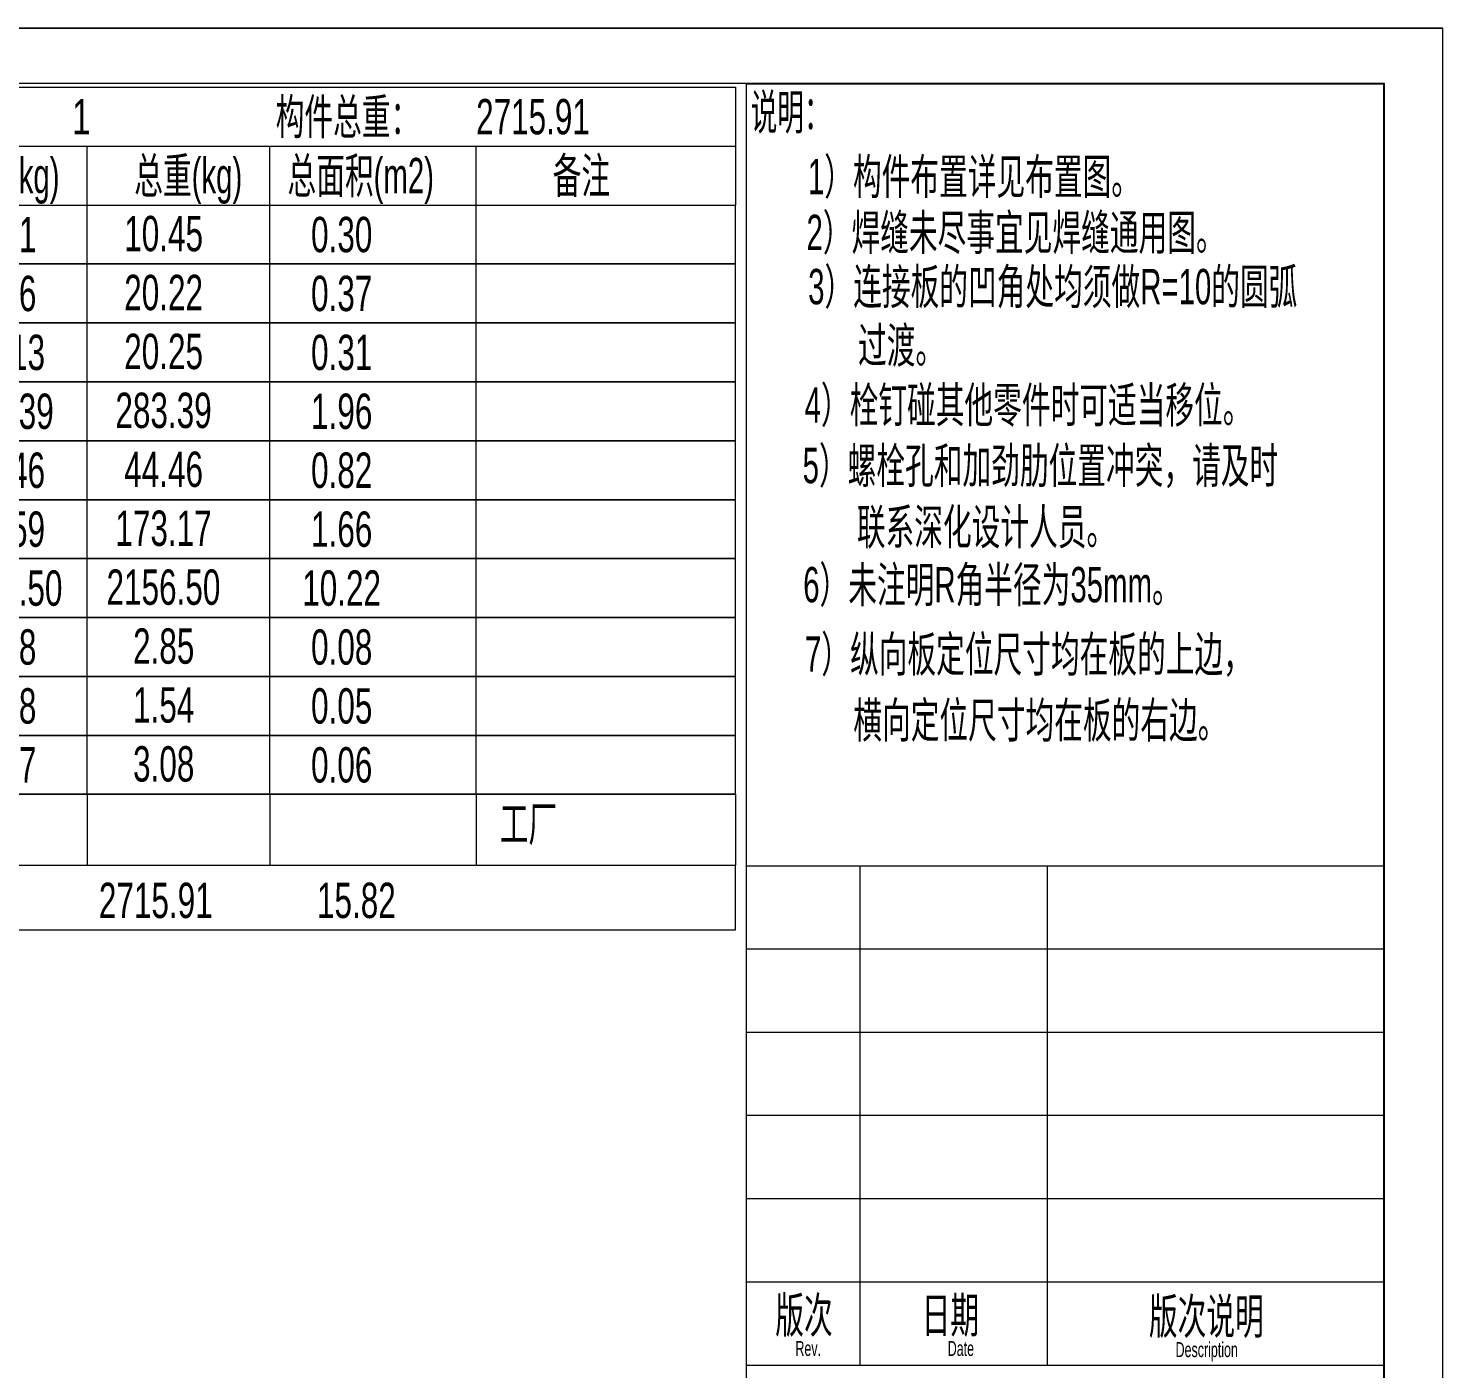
# Model space of a CAD drawing. Header units: millimetres. Extents: x 5 to 599, y 5 to 425.
# Drawn here: x 479 to 599, y 311.3 to 425 of the extents above; entities that cross this region are included whole.
import ezdxf

# ---------------------------------------------------------------- set-up
doc = ezdxf.new("R2010")
doc.units = ezdxf.units.MM
doc.linetypes.add('XKITLINE00', pattern=[0])
doc.layers.add('DrawingSheet', color=5, linetype='Continuous', lineweight=0)
doc.layers.add('OtherObjectType', color=1, linetype='Continuous', lineweight=0)
doc.styles.add('$TD_AUDIT_GENERATED_(8D)', font='ARIAL.TTF')
doc.styles.add('Arial', font='arial.ttf')
doc.styles.add('romsim', font='ARIAL.TTF')

# ---------------------------------------------------------------- blocks, each defined once
blk = doc.blocks.new('*A1')
at = {"layer": 'DrawingSheet', "color": 5, "linetype": 'XKITLINE00', "lineweight": 0}
for p, q in [((599, 425), (5, 425)), ((599, 5), (599, 425))]:
    blk.add_line(p, q, dxfattribs=at)
blk = doc.blocks.new('*A2')
at = {"layer": 'OtherObjectType', "color": 5, "linetype": 'XKITLINE00', "lineweight": 0}
for p, q in [((373.5, 420), (539, 420)), ((539, 420), (539, 410)), ((373.5, 415), (539, 415)), ((484, 410), (484, 415)), ((499.5, 410), (499.5, 415)), ((517, 410), (517, 415)), ((373.5, 410), (539, 410)), ((373.5, 410), (539, 410)), ((484, 405), (484, 410)), ((499.5, 405), (499.5, 410)), ((517, 405), (517, 410)), ((539, 405), (539, 410)), ((539, 405), (373.5, 405)), ((373.5, 405), (539, 405)), ((484, 400), (484, 405)), ((499.5, 400), (499.5, 405)), ((517, 400), (517, 405)), ((539, 400), (539, 405)), ((539, 400), (373.5, 400)), ((373.5, 400), (539, 400)), ((484, 395), (484, 400)), ((499.5, 395), (499.5, 400)), ((517, 395), (517, 400)), ((539, 395), (539, 400)), ((539, 395), (373.5, 395)), ((373.5, 395), (539, 395)), ((484, 390), (484, 395)), ((499.5, 390), (499.5, 395)), ((517, 390), (517, 395)), ((539, 390), (539, 395)), ((539, 390), (373.5, 390)), ((373.5, 390), (539, 390)), ((484, 385), (484, 390)), ((499.5, 385), (499.5, 390)), ((517, 385), (517, 390)), ((539, 385), (539, 390)), ((539, 385), (373.5, 385)), ((373.5, 385), (539, 385)), ((484, 380), (484, 385)), ((499.5, 380), (499.5, 385)), ((517, 380), (517, 385)), ((539, 380), (539, 385)), ((539, 380), (373.5, 380)), ((373.5, 380), (539, 380)), ((484, 375), (484, 380)), ((499.5, 375), (499.5, 380)), ((517, 375), (517, 380)), ((539, 375), (539, 380)), ((539, 375), (373.5, 375)), ((373.5, 375), (539, 375)), ((484, 370), (484, 375)), ((499.5, 370), (499.5, 375)), ((517, 370), (517, 375)), ((539, 370), (539, 375)), ((539, 370), (373.5, 370)), ((373.5, 370), (539, 370)), ((484, 365), (484, 370)), ((499.5, 365), (499.5, 370)), ((517, 365), (517, 370)), ((539, 365), (539, 370)), ((539, 365), (373.5, 365)), ((373.5, 365), (539, 365)), ((484, 360), (484, 365)), ((499.5, 360), (499.5, 365)), ((517, 360), (517, 365)), ((539, 360), (539, 365)), ((539, 360), (373.5, 360)), ((373.5, 360), (539, 360)), ((484, 360), (484, 354)), ((499.5, 360), (499.5, 354)), ((517, 360), (517, 354)), ((539, 360), (539, 354)), ((373.5, 354), (539, 354)), ((539, 348.5), (539, 354)), ((373.5, 348.5), (539, 348.5))]:
    blk.add_line(p, q, dxfattribs=at)
at = {"layer": 'OtherObjectType', "color": 4}
for s, style, width, p in [('1', 'romsim', 0.68, (482.72, 416)), ('构件总重：', 'Arial', 0.595, (500, 416)), ('2715.91', '$TD_AUDIT_GENERATED_(8D)', 0.6375, (517, 416)), ('单重(kg)', 'Arial', 0.595, (472.5, 411)), ('总重(kg)', 'Arial', 0.595, (488, 411)), ('总面积(m2)', 'Arial', 0.595, (501, 411)), ('备注', 'Arial', 0.595, (523.5, 411)), ('2.61', '$TD_AUDIT_GENERATED_(8D)', 0.6375, (474.5, 406)), ('10.45', '$TD_AUDIT_GENERATED_(8D)', 0.6375, (487.15, 406.08)), ('0.30', '$TD_AUDIT_GENERATED_(8D)', 0.6375, (503, 406)), ('5.06', '$TD_AUDIT_GENERATED_(8D)', 0.6375, (474.5, 401)), ('20.22', '$TD_AUDIT_GENERATED_(8D)', 0.6375, (487.15, 401.08)), ('0.37', '$TD_AUDIT_GENERATED_(8D)', 0.6375, (503, 401)), ('10.13', '$TD_AUDIT_GENERATED_(8D)', 0.6375, (473.75, 396)), ('20.25', '$TD_AUDIT_GENERATED_(8D)', 0.6375, (487.15, 396.08)), ('0.31', '$TD_AUDIT_GENERATED_(8D)', 0.6375, (503, 396)), ('283.39', '$TD_AUDIT_GENERATED_(8D)', 0.6375, (473, 391)), ('283.39', '$TD_AUDIT_GENERATED_(8D)', 0.6375, (486.4, 391.08)), ('1.96', '$TD_AUDIT_GENERATED_(8D)', 0.6375, (503, 391)), ('44.46', '$TD_AUDIT_GENERATED_(8D)', 0.6375, (473.75, 386)), ('44.46', '$TD_AUDIT_GENERATED_(8D)', 0.6375, (487.15, 386.08)), ('0.82', '$TD_AUDIT_GENERATED_(8D)', 0.6375, (503, 386)), ('86.59', '$TD_AUDIT_GENERATED_(8D)', 0.6375, (473.75, 381)), ('173.17', '$TD_AUDIT_GENERATED_(8D)', 0.6375, (486.4, 381.08)), ('1.66', '$TD_AUDIT_GENERATED_(8D)', 0.6375, (503, 381)), ('2156.50', '$TD_AUDIT_GENERATED_(8D)', 0.6375, (472.25, 376)), ('2156.50', '$TD_AUDIT_GENERATED_(8D)', 0.6375, (485.65, 376.08)), ('10.22', '$TD_AUDIT_GENERATED_(8D)', 0.6375, (502.25, 376)), ('0.28', '$TD_AUDIT_GENERATED_(8D)', 0.6375, (474.5, 371)), ('2.85', '$TD_AUDIT_GENERATED_(8D)', 0.6375, (487.9, 371.08)), ('0.08', '$TD_AUDIT_GENERATED_(8D)', 0.6375, (503, 371)), ('0.38', '$TD_AUDIT_GENERATED_(8D)', 0.6375, (474.5, 366)), ('1.54', '$TD_AUDIT_GENERATED_(8D)', 0.6375, (487.9, 366.08)), ('0.05', '$TD_AUDIT_GENERATED_(8D)', 0.6375, (503, 366)), ('0.77', '$TD_AUDIT_GENERATED_(8D)', 0.6375, (474.5, 361)), ('3.08', '$TD_AUDIT_GENERATED_(8D)', 0.6375, (487.9, 361.08)), ('0.06', '$TD_AUDIT_GENERATED_(8D)', 0.6375, (503, 361)), ('工厂', '$TD_AUDIT_GENERATED_(8D)', 0.595, (519, 356)), ('2715.91', '$TD_AUDIT_GENERATED_(8D)', 0.6375, (485, 349.5)), ('15.82', '$TD_AUDIT_GENERATED_(8D)', 0.6375, (503.5, 349.5))]:
    blk.add_text(s, height=3, dxfattribs=dict(at, style=style, width=width)).set_placement(p)
blk = doc.blocks.new('*A3')
at = {"layer": 'OtherObjectType', "color": 7, "linetype": 'XKITLINE00', "lineweight": 0}
for p, q in [((5, 425), (599, 425)), ((599, 5), (599, 425)), ((18, 420.35), (594.03, 420.35)), ((539.9, 420.3), (539.9, 9.6)), ((539.9, 420.3), (593.97, 420.3)), ((593.97, 420.3), (593.97, 9.6)), ((594.03, 420.35), (594.03, 9.65)), ((539.9, 353.94), (593.97, 353.94)), ((549.56, 353.94), (549.56, 311.57)), ((565.45, 353.94), (565.45, 311.57)), ((539.9, 346.88), (593.97, 346.88)), ((539.9, 339.82), (593.97, 339.82)), ((539.9, 332.76), (593.97, 332.76)), ((539.9, 325.69), (593.97, 325.69)), ((539.9, 318.63), (593.97, 318.63)), ((539.9, 311.57), (593.97, 311.57))]:
    blk.add_line(p, q, dxfattribs=at)
at = {"layer": 'OtherObjectType', "color": 7, "style": '$TD_AUDIT_GENERATED_(8D)'}
for s, height, width, p in [('说明：', 3, 0.553327, (540.29, 416.4)), ('1）构件布置详见布置图。', 3, 0.595, (545.15, 410.92)), ('2）焊缝未尽事宜见焊缝通用图。', 3, 0.595, (545.03, 406.18)), ('3）连接板的凹角处均须做R=10的圆弧', 3, 0.595, (545.17, 401.58)), ('过渡。', 3, 0.595, (549.4, 396.6)), ('4）栓钉碰其他零件时可适当移位。', 3, 0.595, (544.87, 391.54)), ('5）螺栓孔和加劲肋位置冲突，请及时', 3, 0.595, (544.7, 386.4)), ('联系深化设计人员。', 3, 0.595, (549.3, 381.2)), ('6）未注明R角半径为35mm。', 3, 0.595, (544.75, 376.29)), ('7）纵向板定位尺寸均在板的上边，', 3, 0.595, (544.9, 370.4)), ('横向定位尺寸均在板的右边。', 3, 0.595, (549, 364.8)), ('版次', 3, 0.595, (542.38, 314.31)), ('日期', 3, 0.595, (554.8, 314.31)), ('版次说明', 3, 0.595, (574.08, 314.21)), ('Rev.', 1.271, 0.595, (544.09, 312.34)), ('Date', 1.271, 0.595, (557.01, 312.34)), ('Description', 1.2713, 0.595, (576.34, 312.24))]:
    blk.add_text(s, height=height, dxfattribs=dict(at, width=width)).set_placement(p)

msp = doc.modelspace()

# ---------------------------------------------------------------- block references
at = {"lineweight": 0}
for name in ['*A1', '*A3', '*A2']:
    msp.add_blockref(name, (0, 0), dxfattribs=at)

doc.saveas('drawing.dxf')
